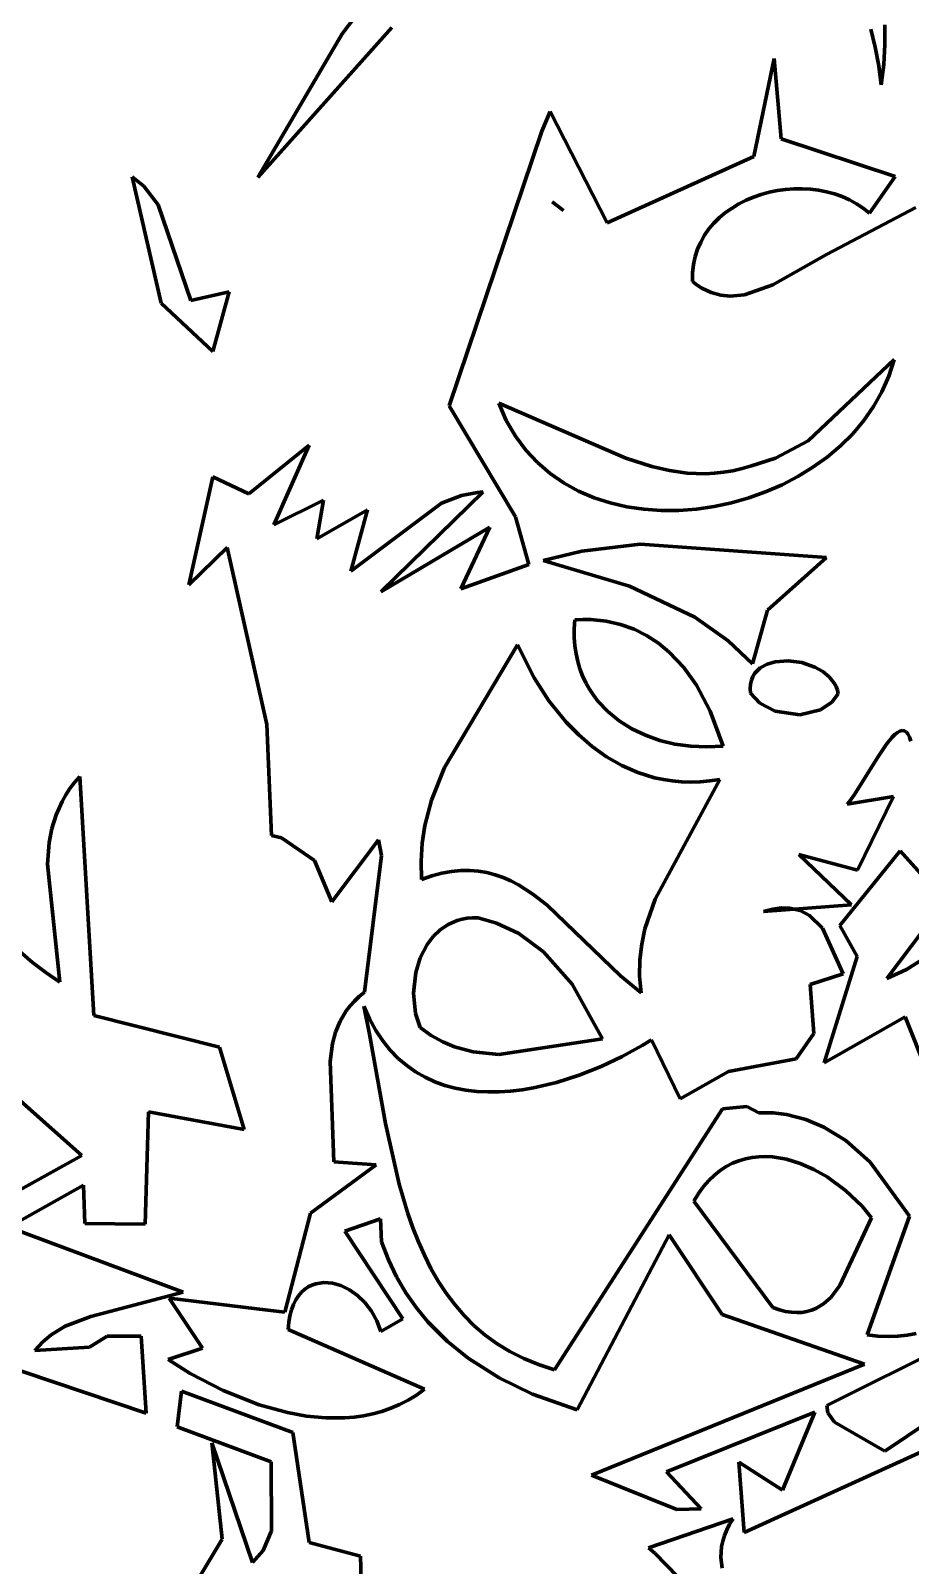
# Model space of a CAD drawing. Header units: millimetres. Extents: x 0 to 9.3, y 0 to 12.
# Drawn here: x 6.835 to 7.375, y 4.356 to 5.299 of the extents above; entities that cross this region are included whole.
import ezdxf

# ---------------------------------------------------------------- set-up
doc = ezdxf.new("R2010")
doc.units = ezdxf.units.MM
doc.layers.add('color#010101ff', color=7, linetype='CONTINUOUS', lineweight=100)
doc.layers.add('color#ffffffff', color=7, linetype='CONTINUOUS', lineweight=100)

msp = doc.modelspace()

# ---------------------------------------------------------------- linework, layer by layer
at = {"layer": 'color#010101ff'}
for p, q in [((7.02606, 5.2973), (7.04499, 5.32243)), ((7.35967, 5.30281), (7.35974, 5.29075)), ((7.05669, 5.30116), (6.97423, 5.20896)), ((6.97423, 5.20896), (7.02606, 5.2973)), ((7.35379, 5.28905), (7.35105, 5.30016)), ((7.35595, 5.27766), (7.35379, 5.28905)), ((7.35974, 5.29075), (7.35903, 5.27847)), ((7.27922, 5.2219), (7.2917, 5.2821)), ((7.2917, 5.2821), (7.29608, 5.23268)), ((7.35752, 5.26597), (7.35595, 5.27766)), ((7.35903, 5.27847), (7.35752, 5.26597)), ((7.14878, 5.23743), (7.15401, 5.24959)), ((7.15401, 5.24959), (7.18905, 5.18119)), ((7.09182, 5.06855), (7.14878, 5.23743)), ((7.29608, 5.23268), (7.36617, 5.20955)), ((7.18905, 5.18119), (7.27922, 5.2219)), ((6.89705, 5.20942), (6.90407, 5.20363)), ((6.9149, 5.13172), (6.89705, 5.20942)), ((7.36617, 5.20955), (7.35033, 5.18702)), ((6.90407, 5.20363), (6.91295, 5.19212)), ((7.28868, 5.1999), (7.28379, 5.19856)), ((7.29365, 5.20092), (7.28868, 5.1999)), ((7.2987, 5.20164), (7.29365, 5.20092)), ((7.30378, 5.20203), (7.2987, 5.20164)), ((7.30887, 5.20209), (7.30378, 5.20203)), ((7.31394, 5.20182), (7.30887, 5.20209)), ((7.31896, 5.20121), (7.31394, 5.20182)), ((7.3239, 5.20026), (7.31896, 5.20121)), ((7.32874, 5.19896), (7.3239, 5.20026)), ((7.33344, 5.19731), (7.32874, 5.19896)), ((6.91295, 5.19212), (6.933, 5.13339)), ((7.15519, 5.19414), (7.15784, 5.19207)), ((7.16226, 5.18862), (7.15519, 5.19414)), ((7.15784, 5.19207), (7.16226, 5.18862)), ((7.26579, 5.19021), (7.26181, 5.18741)), ((7.27, 5.19274), (7.26579, 5.19021)), ((7.27443, 5.19497), (7.27, 5.19274)), ((7.27903, 5.19692), (7.27443, 5.19497)), ((7.28379, 5.19856), (7.27903, 5.19692)), ((7.32387, 5.16164), (7.37876, 5.19059)), ((7.33798, 5.19529), (7.33344, 5.19731)), ((7.34233, 5.19291), (7.33798, 5.19529)), ((7.34645, 5.19015), (7.34233, 5.19291)), ((7.35033, 5.18702), (7.34645, 5.19015)), ((7.25468, 5.18097), (7.25159, 5.17735)), ((7.2581, 5.18433), (7.25468, 5.18097)), ((7.26181, 5.18741), (7.2581, 5.18433)), ((7.24885, 5.17348), (7.2465, 5.16934)), ((7.25159, 5.17735), (7.24885, 5.17348)), ((7.24455, 5.16496), (7.24305, 5.16034)), ((7.2465, 5.16934), (7.24455, 5.16496)), ((7.29088, 5.143), (7.32387, 5.16164)), ((7.24201, 5.15547), (7.24147, 5.15038)), ((7.24305, 5.16034), (7.24201, 5.15547)), ((7.24147, 5.15038), (7.24145, 5.14506)), ((7.24145, 5.14506), (7.24433, 5.14288)), ((7.24433, 5.14288), (7.24721, 5.14104)), ((7.27348, 5.13691), (7.29088, 5.143)), ((6.933, 5.13339), (6.95666, 5.13879)), ((6.95666, 5.13879), (6.94656, 5.10196)), ((7.24721, 5.14104), (7.25302, 5.13829)), ((7.25302, 5.13829), (7.25885, 5.13668)), ((7.25885, 5.13668), (7.2647, 5.13611)), ((7.2647, 5.13611), (7.27348, 5.13691)), ((6.94656, 5.10196), (6.9149, 5.13172)), ((7.36547, 5.09707), (7.31263, 5.0472)), ((7.36222, 5.08693), (7.36547, 5.09707)), ((7.35797, 5.07729), (7.36222, 5.08693)), ((7.3528, 5.06816), (7.35797, 5.07729)), ((7.13262, 5.00035), (7.09182, 5.06855)), ((7.20049, 5.03637), (7.12231, 5.07018)), ((7.12231, 5.07018), (7.127, 5.0596)), ((7.34677, 5.05956), (7.3528, 5.06816)), ((7.127, 5.0596), (7.13258, 5.05001)), ((7.33995, 5.05151), (7.34677, 5.05956)), ((7.13258, 5.05001), (7.13899, 5.04138)), ((7.33241, 5.04403), (7.33995, 5.05151)), ((6.96874, 5.01456), (7.00582, 5.04444)), ((7.00582, 5.04444), (6.98417, 4.99549)), ((7.13899, 5.04138), (7.14616, 5.03371)), ((7.31263, 5.0472), (7.2926, 5.03637)), ((7.32423, 5.03713), (7.33241, 5.04403)), ((7.14616, 5.03371), (7.15401, 5.02696)), ((7.21651, 5.03126), (7.20049, 5.03637)), ((7.22732, 5.02881), (7.21651, 5.03126)), ((7.23825, 5.0273), (7.22732, 5.02881)), ((7.27197, 5.03001), (7.26625, 5.02869)), ((7.27775, 5.03172), (7.27197, 5.03001)), ((7.2926, 5.03637), (7.27775, 5.03172)), ((7.3062, 5.02516), (7.31547, 5.03083)), ((7.31547, 5.03083), (7.32423, 5.03713)), ((6.93172, 4.95864), (6.94662, 5.02493)), ((6.94662, 5.02493), (6.96874, 5.01456)), ((7.15401, 5.02696), (7.16247, 5.02113)), ((7.16247, 5.02113), (7.17148, 5.0162)), ((7.24933, 5.0269), (7.23825, 5.0273)), ((7.25493, 5.02715), (7.24933, 5.0269)), ((7.26057, 5.02775), (7.25493, 5.02715)), ((7.26625, 5.02869), (7.26057, 5.02775)), ((7.28643, 5.01574), (7.2965, 5.02012)), ((7.2965, 5.02012), (7.3062, 5.02516)), ((6.98417, 4.99549), (7.01457, 5.01054)), ((7.01457, 5.01054), (7.01061, 4.98676)), ((7.1128, 5.01568), (7.04979, 4.95432)), ((7.0871, 5.00888), (7.09935, 5.01357)), ((7.09935, 5.01357), (7.10931, 5.01543)), ((7.10931, 5.01543), (7.1128, 5.01568)), ((7.17148, 5.0162), (7.18096, 5.01214)), ((7.18096, 5.01214), (7.19084, 5.00893)), ((7.26546, 5.00903), (7.27606, 5.01204)), ((7.27606, 5.01204), (7.28643, 5.01574)), ((7.01061, 4.98676), (7.04161, 5.00466)), ((7.03133, 4.96698), (7.0871, 5.00888)), ((7.04161, 5.00466), (7.03133, 4.96698)), ((7.19084, 5.00893), (7.20106, 5.00657)), ((7.20106, 5.00657), (7.21154, 5.00503)), ((7.21154, 5.00503), (7.22222, 5.0043)), ((7.22222, 5.0043), (7.23302, 5.00435)), ((7.23302, 5.00435), (7.24388, 5.00516)), ((7.24388, 5.00516), (7.25471, 5.00673)), ((7.25471, 5.00673), (7.26546, 5.00903)), ((7.04979, 4.95432), (7.1168, 4.99398)), ((7.1168, 4.99398), (7.09912, 4.9562)), ((7.14076, 4.97102), (7.13262, 5.00035)), ((7.20937, 4.98348), (7.17341, 4.97928)), ((7.3239, 4.97546), (7.20937, 4.98348)), ((6.95543, 4.98155), (6.93172, 4.95864)), ((6.97973, 4.87269), (6.95543, 4.98155)), ((7.17341, 4.97928), (7.14968, 4.9736)), ((7.14968, 4.9736), (7.2027, 4.95782)), ((7.28749, 4.94291), (7.3239, 4.97546)), ((7.09912, 4.9562), (7.14076, 4.97102)), ((7.2027, 4.95782), (7.24299, 4.93868)), ((7.16905, 4.93702), (7.16872, 4.93154)), ((7.1741, 4.93726), (7.16905, 4.93702)), ((7.17901, 4.93721), (7.1741, 4.93726)), ((7.18842, 4.93626), (7.17901, 4.93721)), ((7.19726, 4.93426), (7.18842, 4.93626)), ((7.24299, 4.93868), (7.26334, 4.92418)), ((7.27827, 4.91004), (7.28749, 4.94291)), ((7.16872, 4.93154), (7.16875, 4.92624)), ((7.16875, 4.92624), (7.16913, 4.92113)), ((7.20554, 4.93127), (7.19726, 4.93426)), ((7.21328, 4.92737), (7.20554, 4.93127)), ((7.22047, 4.92264), (7.21328, 4.92737)), ((7.13386, 4.92162), (7.08907, 4.84629)), ((7.14403, 4.90143), (7.13386, 4.92162)), ((7.16913, 4.92113), (7.16985, 4.9162)), ((7.16985, 4.9162), (7.1709, 4.91147)), ((7.22712, 4.91715), (7.22047, 4.92264)), ((7.23608, 4.90766), (7.22712, 4.91715)), ((7.26334, 4.92418), (7.27827, 4.91004)), ((7.1709, 4.91147), (7.17226, 4.90692)), ((7.17226, 4.90692), (7.17391, 4.90257)), ((7.24386, 4.89688), (7.23608, 4.90766)), ((7.28315, 4.90749), (7.28139, 4.90599)), ((7.28733, 4.90981), (7.28315, 4.90749)), ((7.2922, 4.91126), (7.28733, 4.90981)), ((7.30032, 4.91187), (7.2922, 4.91126)), ((7.30876, 4.91074), (7.30032, 4.91187)), ((7.31678, 4.908), (7.30876, 4.91074)), ((7.32154, 4.90534), (7.31678, 4.908)), ((7.15324, 4.88724), (7.14403, 4.90143)), ((7.17391, 4.90257), (7.17585, 4.89842)), ((7.17585, 4.89842), (7.17807, 4.89446)), ((7.25241, 4.88095), (7.24386, 4.89688)), ((7.27715, 4.89759), (7.27694, 4.89486)), ((7.27774, 4.90006), (7.27715, 4.89759)), ((7.27865, 4.90228), (7.27774, 4.90006)), ((7.27988, 4.90425), (7.27865, 4.90228)), ((7.28139, 4.90599), (7.27988, 4.90425)), ((7.32556, 4.90207), (7.32154, 4.90534)), ((7.32863, 4.89822), (7.32556, 4.90207)), ((7.32975, 4.8961), (7.32863, 4.89822)), ((7.16378, 4.87421), (7.15324, 4.88724)), ((7.17807, 4.89446), (7.18055, 4.89069)), ((7.18055, 4.89069), (7.18327, 4.88713)), ((7.27694, 4.89486), (7.27711, 4.89188)), ((7.27711, 4.89188), (7.28278, 4.88585)), ((7.32704, 4.8865), (7.33098, 4.89146)), ((7.33054, 4.89384), (7.32975, 4.8961)), ((7.33098, 4.89146), (7.33054, 4.89384)), ((7.18327, 4.88713), (7.18942, 4.88062)), ((7.18942, 4.88062), (7.1964, 4.87493)), ((7.26023, 4.85938), (7.25241, 4.88095)), ((7.28278, 4.88585), (7.29224, 4.88082)), ((7.29224, 4.88082), (7.30754, 4.87873)), ((7.30754, 4.87873), (7.32012, 4.88181)), ((7.32012, 4.88181), (7.32704, 4.8865)), ((6.98269, 4.80451), (6.97973, 4.87269)), ((7.17151, 4.86633), (7.16378, 4.87421)), ((7.1964, 4.87493), (7.20412, 4.87008)), ((7.20412, 4.87008), (7.21248, 4.86608)), ((7.36893, 4.86857), (7.36743, 4.86774)), ((7.37033, 4.86895), (7.36893, 4.86857)), ((7.37165, 4.86882), (7.37033, 4.86895)), ((7.37286, 4.86816), (7.37165, 4.86882)), ((7.1798, 4.8592), (7.17151, 4.86633)), ((7.18862, 4.85291), (7.1798, 4.8592)), ((7.21248, 4.86608), (7.22137, 4.86295)), ((7.22137, 4.86295), (7.23069, 4.8607)), ((7.23069, 4.8607), (7.24035, 4.85934)), ((7.24035, 4.85934), (7.25022, 4.8589)), ((7.25022, 4.8589), (7.26023, 4.85938)), ((7.36082, 4.86068), (7.35542, 4.8527)), ((7.36424, 4.86487), (7.36082, 4.86068)), ((7.36587, 4.86649), (7.36424, 4.86487)), ((7.36743, 4.86774), (7.36587, 4.86649)), ((7.37396, 4.8669), (7.37286, 4.86816)), ((7.37494, 4.86501), (7.37396, 4.8669)), ((7.3758, 4.86245), (7.37494, 4.86501)), ((7.19797, 4.84755), (7.18862, 4.85291)), ((7.35542, 4.8527), (7.34117, 4.82965)), ((6.86154, 4.83709), (6.86473, 4.84081)), ((6.86473, 4.84081), (6.87341, 4.69372)), ((7.08907, 4.84629), (7.0811, 4.82619)), ((7.20784, 4.84323), (7.19797, 4.84755)), ((7.21296, 4.84148), (7.20784, 4.84323)), ((7.2182, 4.84002), (7.21296, 4.84148)), ((6.85612, 4.82938), (6.85867, 4.83328)), ((6.85867, 4.83328), (6.86154, 4.83709)), ((7.22357, 4.83887), (7.2182, 4.84002)), ((7.21846, 4.76542), (7.25823, 4.83899)), ((7.22905, 4.83803), (7.22357, 4.83887)), ((7.23466, 4.83752), (7.22905, 4.83803)), ((7.24038, 4.83735), (7.23466, 4.83752)), ((7.24622, 4.83753), (7.24038, 4.83735)), ((7.25217, 4.83807), (7.24622, 4.83753)), ((7.25823, 4.83899), (7.25217, 4.83807)), ((6.85023, 4.81724), (6.85388, 4.82541)), ((6.85388, 4.82541), (6.85612, 4.82938)), ((7.0811, 4.82619), (7.07697, 4.81053)), ((7.33658, 4.82367), (7.36497, 4.82841)), ((7.33804, 4.82536), (7.33658, 4.82367)), ((7.34117, 4.82965), (7.33804, 4.82536)), ((7.36497, 4.82841), (7.34292, 4.78324)), ((6.84762, 4.80881), (6.85023, 4.81724)), ((7.43385, 4.81348), (7.36099, 4.71658)), ((6.84593, 4.80015), (6.84762, 4.80881)), ((6.98874, 4.80297), (6.98269, 4.80451)), ((7.00902, 4.78912), (6.98874, 4.80297)), ((7.07697, 4.81053), (7.07528, 4.79976)), ((6.84483, 4.78684), (6.84593, 4.80015)), ((7.0485, 4.8018), (7.01971, 4.7636)), ((7.05033, 4.79208), (7.0485, 4.8018)), ((7.07528, 4.79976), (7.07456, 4.7887)), ((7.33205, 4.74911), (7.36909, 4.79494)), ((7.36909, 4.79494), (7.39102, 4.77056)), ((6.85258, 4.71434), (6.84483, 4.78684)), ((7.01971, 4.7636), (7.00902, 4.78912)), ((7.0399, 4.70813), (7.05033, 4.79208)), ((7.07456, 4.7887), (7.0749, 4.77732)), ((7.34292, 4.78324), (7.30687, 4.79282)), ((7.30687, 4.79282), (7.33919, 4.76187)), ((7.0749, 4.77732), (7.08124, 4.77961)), ((7.08124, 4.77961), (7.08737, 4.78129)), ((7.08737, 4.78129), (7.09328, 4.7824)), ((7.09328, 4.7824), (7.099, 4.78295)), ((7.099, 4.78295), (7.10453, 4.78299)), ((7.10453, 4.78299), (7.10989, 4.78255)), ((7.10989, 4.78255), (7.11508, 4.78164)), ((7.11508, 4.78164), (7.12012, 4.78032)), ((7.12012, 4.78032), (7.12502, 4.7786)), ((7.12502, 4.7786), (7.12978, 4.77651)), ((7.12978, 4.77651), (7.13443, 4.77409)), ((7.13443, 4.77409), (7.1434, 4.76836)), ((7.1434, 4.76836), (7.15202, 4.76166)), ((7.21223, 4.74711), (7.21846, 4.76542)), ((7.15202, 4.76166), (7.19712, 4.71822)), ((7.33919, 4.76187), (7.28515, 4.75766)), ((7.28515, 4.75766), (7.29091, 4.75922)), ((7.29091, 4.75922), (7.29622, 4.75992)), ((7.29622, 4.75992), (7.30111, 4.75981)), ((7.30111, 4.75981), (7.30769, 4.75828)), ((7.30769, 4.75828), (7.31344, 4.75527)), ((7.31344, 4.75527), (7.3214, 4.74747)), ((7.08635, 4.74647), (7.08206, 4.74232)), ((7.09127, 4.74983), (7.08635, 4.74647)), ((7.09679, 4.75226), (7.09127, 4.74983)), ((7.09978, 4.75309), (7.09679, 4.75226)), ((7.10292, 4.75365), (7.09978, 4.75309)), ((7.10621, 4.75392), (7.10292, 4.75365)), ((7.10965, 4.75387), (7.10621, 4.75392)), ((7.12101, 4.75065), (7.10965, 4.75387)), ((7.1348, 4.74413), (7.12101, 4.75065)), ((7.21022, 4.73766), (7.21223, 4.74711)), ((7.3214, 4.74747), (7.33404, 4.71936)), ((7.3427, 4.73008), (7.33205, 4.74911)), ((7.07841, 4.73749), (7.07412, 4.72925)), ((7.08206, 4.74232), (7.07841, 4.73749)), ((7.14995, 4.73296), (7.1348, 4.74413)), ((7.2091, 4.72799), (7.21022, 4.73766)), ((6.82785, 4.7331), (6.83569, 4.72645)), ((7.07412, 4.72925), (7.0713, 4.72017)), ((7.16756, 4.71299), (7.14995, 4.73296)), ((7.20897, 4.71805), (7.2091, 4.72799)), ((7.32249, 4.66475), (7.3427, 4.73008)), ((7.37296, 4.72211), (7.38402, 4.72908)), ((6.83569, 4.72645), (6.84392, 4.72019)), ((6.84392, 4.72019), (6.85258, 4.71434)), ((7.0713, 4.72017), (7.06988, 4.70749)), ((7.19712, 4.71822), (7.20997, 4.70783)), ((7.20997, 4.70783), (7.20897, 4.71805)), ((7.33404, 4.71936), (7.31381, 4.7129)), ((7.36099, 4.71658), (7.37296, 4.72211)), ((7.03658, 4.70543), (7.0399, 4.70813)), ((7.18617, 4.6794), (7.16756, 4.71299)), ((7.31381, 4.7129), (7.31612, 4.6827)), ((7.02861, 4.69665), (7.03095, 4.69968)), ((7.03095, 4.69968), (7.03361, 4.70261)), ((7.03361, 4.70261), (7.03658, 4.70543)), ((7.04288, 4.69176), (7.0394, 4.69956)), ((7.0394, 4.69956), (7.04284, 4.68242)), ((7.06988, 4.70749), (7.07119, 4.69504)), ((6.87341, 4.69372), (6.95071, 4.67435)), ((7.022, 4.68356), (7.02479, 4.69028)), ((7.02479, 4.69028), (7.02861, 4.69665)), ((7.04675, 4.68467), (7.04288, 4.69176)), ((7.07119, 4.69504), (7.07401, 4.68645)), ((7.37232, 4.69297), (7.32249, 4.66475)), ((7.40164, 4.61895), (7.37232, 4.69297)), ((7.0201, 4.67653), (7.022, 4.68356)), ((7.04284, 4.68242), (7.0527, 4.62739)), ((7.051, 4.67827), (7.04675, 4.68467)), ((7.07401, 4.68645), (7.08081, 4.68148)), ((7.08081, 4.68148), (7.0879, 4.67751)), ((7.31612, 4.6827), (7.30514, 4.66713)), ((6.95071, 4.67435), (6.96574, 4.62377)), ((7.01865, 4.66553), (7.0201, 4.67653)), ((7.0556, 4.67254), (7.051, 4.67827)), ((7.06053, 4.66745), (7.0556, 4.67254)), ((7.0879, 4.67751), (7.09524, 4.67446)), ((7.09524, 4.67446), (7.10664, 4.67145)), ((7.10664, 4.67145), (7.1224, 4.6699)), ((7.1224, 4.6699), (7.18617, 4.6794)), ((7.21056, 4.67536), (7.1983, 4.66866)), ((7.21635, 4.67887), (7.21056, 4.67536)), ((7.23393, 4.6426), (7.21635, 4.67887)), ((7.02105, 4.60378), (7.01865, 4.66553)), ((7.06576, 4.66298), (7.06053, 4.66745)), ((7.07127, 4.6591), (7.06576, 4.66298)), ((7.18531, 4.66253), (7.17176, 4.65716)), ((7.1983, 4.66866), (7.18531, 4.66253)), ((7.30514, 4.66713), (7.26356, 4.65946)), ((6.86599, 4.60766), (6.80626, 4.6608)), ((7.07704, 4.6558), (7.07127, 4.6591)), ((7.08304, 4.65305), (7.07704, 4.6558)), ((7.08925, 4.65083), (7.08304, 4.65305)), ((7.15784, 4.65271), (7.14374, 4.64938)), ((7.17176, 4.65716), (7.15784, 4.65271)), ((7.26356, 4.65946), (7.23393, 4.6426)), ((7.09565, 4.64912), (7.08925, 4.65083)), ((7.10221, 4.64789), (7.09565, 4.64912)), ((7.10892, 4.64712), (7.10221, 4.64789)), ((7.11574, 4.64678), (7.10892, 4.64712)), ((7.12266, 4.64687), (7.11574, 4.64678)), ((7.12965, 4.64734), (7.12266, 4.64687)), ((7.13668, 4.64819), (7.12965, 4.64734)), ((7.14374, 4.64938), (7.13668, 4.64819)), ((6.907, 4.63458), (6.90492, 4.56553)), ((6.96574, 4.62377), (6.907, 4.63458)), ((7.15664, 4.47605), (7.25989, 4.63648)), ((7.25989, 4.63648), (7.27491, 4.6378)), ((7.27491, 4.6378), (7.28234, 4.63401)), ((7.28234, 4.63401), (7.29103, 4.63387)), ((7.29103, 4.63387), (7.29936, 4.63287)), ((7.29936, 4.63287), (7.31117, 4.62987)), ((7.0527, 4.62739), (7.06107, 4.59014)), ((7.31117, 4.62987), (7.32219, 4.62525)), ((7.32219, 4.62525), (7.33569, 4.61689)), ((7.33569, 4.61689), (7.35071, 4.60354)), ((6.7835, 4.56222), (6.86599, 4.60766)), ((7.26995, 4.60451), (7.26602, 4.60293)), ((7.27397, 4.6057), (7.26995, 4.60451)), ((7.27806, 4.60651), (7.27397, 4.6057)), ((7.28223, 4.60696), (7.27806, 4.60651)), ((7.28644, 4.60706), (7.28223, 4.60696)), ((7.29069, 4.60682), (7.28644, 4.60706)), ((7.29923, 4.6054), (7.29069, 4.60682)), ((7.30774, 4.60281), (7.29923, 4.6054)), ((7.00661, 4.57226), (7.0469, 4.60205)), ((7.0469, 4.60205), (7.02105, 4.60378)), ((7.25495, 4.59567), (7.25154, 4.59237)), ((7.2585, 4.59852), (7.25495, 4.59567)), ((7.2622, 4.60094), (7.2585, 4.59852)), ((7.26602, 4.60293), (7.2622, 4.60094)), ((7.3161, 4.59918), (7.30774, 4.60281)), ((7.32419, 4.59462), (7.3161, 4.59918)), ((7.35071, 4.60354), (7.37497, 4.57042)), ((6.86715, 4.58951), (6.82122, 4.56366)), ((6.8679, 4.56596), (6.86715, 4.58951)), ((7.06107, 4.59014), (7.06645, 4.57209)), ((7.2483, 4.5886), (7.24523, 4.58435)), ((7.25154, 4.59237), (7.2483, 4.5886)), ((7.33558, 4.58628), (7.32419, 4.59462)), ((7.34571, 4.57651), (7.33558, 4.58628)), ((7.24523, 4.58435), (7.24237, 4.57961)), ((7.24237, 4.57961), (7.29093, 4.51421)), ((7.35157, 4.56939), (7.34571, 4.57651)), ((6.9909, 4.51143), (7.00661, 4.57226)), ((7.04962, 4.56884), (7.02763, 4.56112)), ((7.05028, 4.55469), (7.04962, 4.56884)), ((7.06645, 4.57209), (7.06954, 4.56331)), ((7.33209, 4.52772), (7.35157, 4.56939)), ((7.37497, 4.57042), (7.34892, 4.49753)), ((6.82122, 4.56366), (6.92823, 4.52379)), ((6.90492, 4.56553), (6.8679, 4.56596)), ((7.02763, 4.56112), (7.06333, 4.50738)), ((7.06954, 4.56331), (7.07292, 4.55474)), ((7.22708, 4.5589), (7.17052, 4.45145)), ((7.25978, 4.50998), (7.22708, 4.5589)), ((7.05451, 4.54357), (7.05028, 4.55469)), ((7.07292, 4.55474), (7.07664, 4.5464)), ((7.05952, 4.53309), (7.05451, 4.54357)), ((7.07664, 4.5464), (7.0807, 4.53834)), ((7.0807, 4.53834), (7.08515, 4.53057)), ((7.0098, 4.52892), (7.00742, 4.52808)), ((7.01482, 4.52968), (7.0098, 4.52892)), ((7.02006, 4.52927), (7.01482, 4.52968)), ((7.02535, 4.52777), (7.02006, 4.52927)), ((7.06528, 4.52325), (7.05952, 4.53309)), ((7.08515, 4.53057), (7.09001, 4.52313)), ((6.92823, 4.52379), (6.87154, 4.50877)), ((6.94026, 4.48933), (6.91971, 4.52007)), ((6.91971, 4.52007), (6.98029, 4.51272)), ((6.9992, 4.52146), (6.99756, 4.51895)), ((7.00102, 4.52362), (6.9992, 4.52146)), ((7.00301, 4.52544), (7.00102, 4.52362)), ((7.00515, 4.52692), (7.00301, 4.52544)), ((7.00742, 4.52808), (7.00515, 4.52692)), ((7.03057, 4.52523), (7.02535, 4.52777)), ((7.03553, 4.52173), (7.03057, 4.52523)), ((7.04011, 4.51734), (7.03553, 4.52173)), ((7.07173, 4.51403), (7.06528, 4.52325)), ((7.09001, 4.52313), (7.0953, 4.51605)), ((7.32208, 4.5166), (7.32643, 4.52049)), ((7.32643, 4.52049), (7.33209, 4.52772)), ((6.90556, 4.44934), (6.71203, 4.51427)), ((6.98029, 4.51272), (6.9909, 4.51143)), ((6.99493, 4.51283), (6.99398, 4.50921)), ((6.99614, 4.51607), (6.99493, 4.51283)), ((6.99756, 4.51895), (6.99614, 4.51607)), ((7.04413, 4.51212), (7.04011, 4.51734)), ((7.04746, 4.50614), (7.04413, 4.51212)), ((7.07883, 4.50541), (7.07173, 4.51403)), ((7.0953, 4.51605), (7.10106, 4.50936)), ((7.3472, 4.47947), (7.25978, 4.50998)), ((7.29093, 4.51421), (7.2949, 4.51285)), ((7.2949, 4.51285), (7.29865, 4.51191)), ((7.29865, 4.51191), (7.3022, 4.51134)), ((7.3022, 4.51134), (7.30556, 4.51115)), ((7.30556, 4.51115), (7.30873, 4.5113)), ((7.30873, 4.5113), (7.31172, 4.51178)), ((7.31172, 4.51178), (7.31454, 4.51257)), ((7.31454, 4.51257), (7.3172, 4.51365)), ((7.3172, 4.51365), (7.32208, 4.5166)), ((6.85581, 4.50281), (6.84723, 4.49754)), ((6.87154, 4.50877), (6.85581, 4.50281)), ((6.99329, 4.50521), (6.99288, 4.50081)), ((6.99288, 4.50081), (7.07668, 4.46399)), ((6.99398, 4.50921), (6.99329, 4.50521)), ((7.04993, 4.49947), (7.04746, 4.50614)), ((7.06333, 4.50738), (7.04993, 4.49947)), ((7.09061, 4.4936), (7.07883, 4.50541)), ((7.10106, 4.50936), (7.10731, 4.5031)), ((7.10731, 4.5031), (7.11407, 4.49728)), ((7.42745, 4.50562), (7.32399, 4.45398)), ((6.84196, 4.4931), (6.83713, 4.48779)), ((6.84723, 4.49754), (6.84196, 4.4931)), ((6.87079, 4.48988), (6.88153, 4.49664)), ((6.88153, 4.49664), (6.90256, 4.49675)), ((6.90256, 4.49675), (6.90556, 4.44934)), ((7.10362, 4.48309), (7.09061, 4.4936)), ((7.11407, 4.49728), (7.12139, 4.49195)), ((7.12139, 4.49195), (7.12927, 4.48713)), ((7.34892, 4.49753), (7.35542, 4.49671)), ((7.35542, 4.49671), (7.36167, 4.49639)), ((7.36167, 4.49639), (7.36767, 4.49656)), ((7.36767, 4.49656), (7.37344, 4.49718)), ((7.37344, 4.49718), (7.37898, 4.49823)), ((6.83713, 4.48779), (6.87079, 4.48988)), ((6.91921, 4.48223), (6.94026, 4.48933)), ((6.93262, 4.47378), (6.91921, 4.48223)), ((7.1226, 4.47101), (7.10362, 4.48309)), ((7.12927, 4.48713), (7.13776, 4.48285)), ((7.13776, 4.48285), (7.14687, 4.47915)), ((6.95286, 4.46325), (6.93262, 4.47378)), ((7.14687, 4.47915), (7.15664, 4.47605)), ((7.17945, 4.41127), (7.3472, 4.47947)), ((6.92458, 4.441), (6.92729, 4.46291)), ((6.92729, 4.46291), (6.99576, 4.43741)), ((6.97503, 4.45448), (6.95286, 4.46325)), ((7.07668, 4.46399), (7.07171, 4.46042)), ((7.14316, 4.46106), (7.1226, 4.47101)), ((6.99243, 4.44968), (6.97503, 4.45448)), ((7.06136, 4.45459), (7.05598, 4.4523)), ((7.0666, 4.4573), (7.06136, 4.45459)), ((7.07171, 4.46042), (7.0666, 4.4573)), ((7.17052, 4.45145), (7.14316, 4.46106)), ((7.32399, 4.45398), (7.32464, 4.44961)), ((7.00421, 4.44755), (6.99243, 4.44968)), ((7.01601, 4.44643), (7.00421, 4.44755)), ((7.02773, 4.44645), (7.01601, 4.44643)), ((7.03352, 4.44693), (7.02773, 4.44645)), ((7.03926, 4.44773), (7.03352, 4.44693)), ((7.04492, 4.44889), (7.03926, 4.44773)), ((7.0505, 4.45041), (7.04492, 4.44889)), ((7.05598, 4.4523), (7.0505, 4.45041)), ((7.31667, 4.44991), (7.22539, 4.41323)), ((7.29678, 4.40193), (7.31667, 4.44991)), ((7.32464, 4.44961), (7.32873, 4.44377)), ((7.35966, 4.42597), (7.38717, 4.44435)), ((6.98235, 4.41931), (6.92458, 4.441)), ((6.99576, 4.43741), (7.00579, 4.36973)), ((7.40262, 4.43482), (7.2733, 4.37592)), ((7.32873, 4.44377), (7.35966, 4.42597)), ((6.94612, 4.42941), (6.94594, 4.43098)), ((6.94594, 4.43098), (6.971, 4.35753)), ((6.95235, 4.3719), (6.94612, 4.42941)), ((6.98262, 4.37707), (6.98235, 4.41931)), ((7.2733, 4.37592), (7.26987, 4.41918)), ((7.26987, 4.41918), (7.29678, 4.40193)), ((7.2318, 4.39001), (7.17945, 4.41127)), ((7.22539, 4.41323), (7.24673, 4.39045)), ((7.24673, 4.39045), (7.2318, 4.39001)), ((7.21434, 4.36661), (7.26649, 4.38445)), ((7.26429, 4.38098), (7.2625, 4.37753)), ((7.26649, 4.38445), (7.26429, 4.38098)), ((6.93147, 4.337), (6.95235, 4.3719)), ((6.97744, 4.36489), (6.98262, 4.37707)), ((7.00579, 4.36973), (7.03735, 4.36132)), ((7.26006, 4.3707), (7.25938, 4.36733)), ((7.2611, 4.3741), (7.26006, 4.3707)), ((7.2625, 4.37753), (7.2611, 4.3741)), ((6.971, 4.35753), (6.97744, 4.36489)), ((7.03735, 4.36132), (7.03956, 4.27986)), ((7.21822, 4.36328), (7.21434, 4.36661)), ((7.23253, 4.34878), (7.21822, 4.36328)), ((7.25938, 4.36733), (7.25897, 4.36064)), ((7.25897, 4.36064), (7.25969, 4.35403))]:
    msp.add_line(p, q, dxfattribs=at)
at = {"layer": 'color#ffffffff'}
for p, q in [((7.04499, 5.32243), (7.02606, 5.2973)), ((7.35974, 5.29075), (7.35967, 5.30281)), ((6.97423, 5.20896), (7.05669, 5.30116)), ((7.02606, 5.2973), (6.97423, 5.20896)), ((7.35105, 5.30016), (7.35379, 5.28905)), ((7.35379, 5.28905), (7.35595, 5.27766)), ((7.35903, 5.27847), (7.35974, 5.29075)), ((7.2917, 5.2821), (7.27922, 5.2219)), ((7.29608, 5.23268), (7.2917, 5.2821)), ((7.35595, 5.27766), (7.35752, 5.26597)), ((7.35752, 5.26597), (7.35903, 5.27847)), ((7.15401, 5.24959), (7.14878, 5.23743)), ((7.18905, 5.18119), (7.15401, 5.24959)), ((7.14878, 5.23743), (7.09182, 5.06855)), ((7.36617, 5.20955), (7.29608, 5.23268)), ((7.27922, 5.2219), (7.18905, 5.18119)), ((6.89705, 5.20942), (6.9149, 5.13172)), ((6.90407, 5.20363), (6.89705, 5.20942)), ((7.35033, 5.18702), (7.36617, 5.20955)), ((6.91295, 5.19212), (6.90407, 5.20363)), ((7.28379, 5.19856), (7.28868, 5.1999)), ((7.28868, 5.1999), (7.29365, 5.20092)), ((7.29365, 5.20092), (7.2987, 5.20164)), ((7.2987, 5.20164), (7.30378, 5.20203)), ((7.30378, 5.20203), (7.30887, 5.20209)), ((7.30887, 5.20209), (7.31394, 5.20182)), ((7.31394, 5.20182), (7.31896, 5.20121)), ((7.31896, 5.20121), (7.3239, 5.20026)), ((7.3239, 5.20026), (7.32874, 5.19896)), ((7.32874, 5.19896), (7.33344, 5.19731)), ((6.933, 5.13339), (6.91295, 5.19212)), ((7.15519, 5.19414), (7.16226, 5.18862)), ((7.15784, 5.19207), (7.15519, 5.19414)), ((7.16226, 5.18862), (7.15784, 5.19207)), ((7.26181, 5.18741), (7.26579, 5.19021)), ((7.26579, 5.19021), (7.27, 5.19274)), ((7.27, 5.19274), (7.27443, 5.19497)), ((7.27443, 5.19497), (7.27903, 5.19692)), ((7.27903, 5.19692), (7.28379, 5.19856)), ((7.37876, 5.19059), (7.32387, 5.16164)), ((7.33344, 5.19731), (7.33798, 5.19529)), ((7.33798, 5.19529), (7.34233, 5.19291)), ((7.34233, 5.19291), (7.34645, 5.19015)), ((7.34645, 5.19015), (7.35033, 5.18702)), ((7.25159, 5.17735), (7.25468, 5.18097)), ((7.25468, 5.18097), (7.2581, 5.18433)), ((7.2581, 5.18433), (7.26181, 5.18741)), ((7.2465, 5.16934), (7.24885, 5.17348)), ((7.24885, 5.17348), (7.25159, 5.17735)), ((7.24305, 5.16034), (7.24455, 5.16496)), ((7.24455, 5.16496), (7.2465, 5.16934)), ((7.32387, 5.16164), (7.29088, 5.143)), ((7.24147, 5.15038), (7.24201, 5.15547)), ((7.24201, 5.15547), (7.24305, 5.16034)), ((7.24145, 5.14506), (7.24147, 5.15038)), ((7.24433, 5.14288), (7.24145, 5.14506)), ((7.24721, 5.14104), (7.24433, 5.14288)), ((7.29088, 5.143), (7.27348, 5.13691)), ((6.95666, 5.13879), (6.933, 5.13339)), ((6.94656, 5.10196), (6.95666, 5.13879)), ((7.25302, 5.13829), (7.24721, 5.14104)), ((7.25885, 5.13668), (7.25302, 5.13829)), ((7.2647, 5.13611), (7.25885, 5.13668)), ((7.27348, 5.13691), (7.2647, 5.13611)), ((6.9149, 5.13172), (6.94656, 5.10196)), ((7.31263, 5.0472), (7.36547, 5.09707)), ((7.36547, 5.09707), (7.36222, 5.08693)), ((7.36222, 5.08693), (7.35797, 5.07729)), ((7.35797, 5.07729), (7.3528, 5.06816)), ((7.09182, 5.06855), (7.13262, 5.00035)), ((7.127, 5.0596), (7.12231, 5.07018)), ((7.12231, 5.07018), (7.20049, 5.03637)), ((7.3528, 5.06816), (7.34677, 5.05956)), ((7.13258, 5.05001), (7.127, 5.0596)), ((7.34677, 5.05956), (7.33995, 5.05151)), ((7.13899, 5.04138), (7.13258, 5.05001)), ((7.33995, 5.05151), (7.33241, 5.04403)), ((7.00582, 5.04444), (6.96874, 5.01456)), ((6.98417, 4.99549), (7.00582, 5.04444)), ((7.14616, 5.03371), (7.13899, 5.04138)), ((7.2926, 5.03637), (7.31263, 5.0472)), ((7.33241, 5.04403), (7.32423, 5.03713)), ((7.15401, 5.02696), (7.14616, 5.03371)), ((7.20049, 5.03637), (7.21651, 5.03126)), ((7.21651, 5.03126), (7.22732, 5.02881)), ((7.22732, 5.02881), (7.23825, 5.0273)), ((7.26625, 5.02869), (7.27197, 5.03001)), ((7.27197, 5.03001), (7.27775, 5.03172)), ((7.27775, 5.03172), (7.2926, 5.03637)), ((7.31547, 5.03083), (7.3062, 5.02516)), ((7.32423, 5.03713), (7.31547, 5.03083)), ((6.94662, 5.02493), (6.93172, 4.95864)), ((6.96874, 5.01456), (6.94662, 5.02493)), ((7.16247, 5.02113), (7.15401, 5.02696)), ((7.17148, 5.0162), (7.16247, 5.02113)), ((7.23825, 5.0273), (7.24933, 5.0269)), ((7.24933, 5.0269), (7.25493, 5.02715)), ((7.25493, 5.02715), (7.26057, 5.02775)), ((7.26057, 5.02775), (7.26625, 5.02869)), ((7.2965, 5.02012), (7.28643, 5.01574)), ((7.3062, 5.02516), (7.2965, 5.02012)), ((7.01457, 5.01054), (6.98417, 4.99549)), ((7.01061, 4.98676), (7.01457, 5.01054)), ((7.04979, 4.95432), (7.1128, 5.01568)), ((7.09935, 5.01357), (7.0871, 5.00888)), ((7.10931, 5.01543), (7.09935, 5.01357)), ((7.1128, 5.01568), (7.10931, 5.01543)), ((7.18096, 5.01214), (7.17148, 5.0162)), ((7.19084, 5.00893), (7.18096, 5.01214)), ((7.27606, 5.01204), (7.26546, 5.00903)), ((7.28643, 5.01574), (7.27606, 5.01204)), ((7.04161, 5.00466), (7.01061, 4.98676)), ((7.0871, 5.00888), (7.03133, 4.96698)), ((7.03133, 4.96698), (7.04161, 5.00466)), ((7.20106, 5.00657), (7.19084, 5.00893)), ((7.21154, 5.00503), (7.20106, 5.00657)), ((7.22222, 5.0043), (7.21154, 5.00503)), ((7.23302, 5.00435), (7.22222, 5.0043)), ((7.24388, 5.00516), (7.23302, 5.00435)), ((7.25471, 5.00673), (7.24388, 5.00516)), ((7.26546, 5.00903), (7.25471, 5.00673)), ((7.1168, 4.99398), (7.04979, 4.95432)), ((7.09912, 4.9562), (7.1168, 4.99398)), ((7.13262, 5.00035), (7.14076, 4.97102)), ((7.17341, 4.97928), (7.20937, 4.98348)), ((7.20937, 4.98348), (7.3239, 4.97546)), ((6.93172, 4.95864), (6.95543, 4.98155)), ((6.95543, 4.98155), (6.97973, 4.87269)), ((7.14968, 4.9736), (7.17341, 4.97928)), ((7.2027, 4.95782), (7.14968, 4.9736)), ((7.3239, 4.97546), (7.28749, 4.94291)), ((7.14076, 4.97102), (7.09912, 4.9562)), ((7.24299, 4.93868), (7.2027, 4.95782)), ((7.16872, 4.93154), (7.16905, 4.93702)), ((7.16905, 4.93702), (7.1741, 4.93726)), ((7.1741, 4.93726), (7.17901, 4.93721)), ((7.17901, 4.93721), (7.18842, 4.93626)), ((7.18842, 4.93626), (7.19726, 4.93426)), ((7.26334, 4.92418), (7.24299, 4.93868)), ((7.28749, 4.94291), (7.27827, 4.91004)), ((7.16875, 4.92624), (7.16872, 4.93154)), ((7.16913, 4.92113), (7.16875, 4.92624)), ((7.19726, 4.93426), (7.20554, 4.93127)), ((7.20554, 4.93127), (7.21328, 4.92737)), ((7.21328, 4.92737), (7.22047, 4.92264)), ((7.08907, 4.84629), (7.13386, 4.92162)), ((7.13386, 4.92162), (7.14403, 4.90143)), ((7.16985, 4.9162), (7.16913, 4.92113)), ((7.1709, 4.91147), (7.16985, 4.9162)), ((7.22047, 4.92264), (7.22712, 4.91715)), ((7.22712, 4.91715), (7.23608, 4.90766)), ((7.27827, 4.91004), (7.26334, 4.92418)), ((7.17226, 4.90692), (7.1709, 4.91147)), ((7.17391, 4.90257), (7.17226, 4.90692)), ((7.23608, 4.90766), (7.24386, 4.89688)), ((7.28139, 4.90599), (7.28315, 4.90749)), ((7.28315, 4.90749), (7.28733, 4.90981)), ((7.28733, 4.90981), (7.2922, 4.91126)), ((7.2922, 4.91126), (7.30032, 4.91187)), ((7.30032, 4.91187), (7.30876, 4.91074)), ((7.30876, 4.91074), (7.31678, 4.908)), ((7.31678, 4.908), (7.32154, 4.90534)), ((7.14403, 4.90143), (7.15324, 4.88724)), ((7.17585, 4.89842), (7.17391, 4.90257)), ((7.17807, 4.89446), (7.17585, 4.89842)), ((7.24386, 4.89688), (7.25241, 4.88095)), ((7.27694, 4.89486), (7.27715, 4.89759)), ((7.27715, 4.89759), (7.27774, 4.90006)), ((7.27774, 4.90006), (7.27865, 4.90228)), ((7.27865, 4.90228), (7.27988, 4.90425)), ((7.27988, 4.90425), (7.28139, 4.90599)), ((7.32154, 4.90534), (7.32556, 4.90207)), ((7.32556, 4.90207), (7.32863, 4.89822)), ((7.32863, 4.89822), (7.32975, 4.8961)), ((7.15324, 4.88724), (7.16378, 4.87421)), ((7.18055, 4.89069), (7.17807, 4.89446)), ((7.18327, 4.88713), (7.18055, 4.89069)), ((7.27711, 4.89188), (7.27694, 4.89486)), ((7.28278, 4.88585), (7.27711, 4.89188)), ((7.33098, 4.89146), (7.32704, 4.8865)), ((7.32975, 4.8961), (7.33054, 4.89384)), ((7.33054, 4.89384), (7.33098, 4.89146)), ((7.18942, 4.88062), (7.18327, 4.88713)), ((7.1964, 4.87493), (7.18942, 4.88062)), ((7.25241, 4.88095), (7.26023, 4.85938)), ((7.29224, 4.88082), (7.28278, 4.88585)), ((7.30754, 4.87873), (7.29224, 4.88082)), ((7.32012, 4.88181), (7.30754, 4.87873)), ((7.32704, 4.8865), (7.32012, 4.88181)), ((6.97973, 4.87269), (6.98269, 4.80451)), ((7.16378, 4.87421), (7.17151, 4.86633)), ((7.20412, 4.87008), (7.1964, 4.87493)), ((7.21248, 4.86608), (7.20412, 4.87008)), ((7.36743, 4.86774), (7.36893, 4.86857)), ((7.36893, 4.86857), (7.37033, 4.86895)), ((7.37033, 4.86895), (7.37165, 4.86882)), ((7.37165, 4.86882), (7.37286, 4.86816)), ((7.17151, 4.86633), (7.1798, 4.8592)), ((7.1798, 4.8592), (7.18862, 4.85291)), ((7.22137, 4.86295), (7.21248, 4.86608)), ((7.23069, 4.8607), (7.22137, 4.86295)), ((7.24035, 4.85934), (7.23069, 4.8607)), ((7.25022, 4.8589), (7.24035, 4.85934)), ((7.26023, 4.85938), (7.25022, 4.8589)), ((7.35542, 4.8527), (7.36082, 4.86068)), ((7.36082, 4.86068), (7.36424, 4.86487)), ((7.36424, 4.86487), (7.36587, 4.86649)), ((7.36587, 4.86649), (7.36743, 4.86774)), ((7.37286, 4.86816), (7.37396, 4.8669)), ((7.37396, 4.8669), (7.37494, 4.86501)), ((7.37494, 4.86501), (7.3758, 4.86245)), ((7.18862, 4.85291), (7.19797, 4.84755)), ((7.34117, 4.82965), (7.35542, 4.8527)), ((6.86473, 4.84081), (6.86154, 4.83709)), ((6.87341, 4.69372), (6.86473, 4.84081)), ((7.0811, 4.82619), (7.08907, 4.84629)), ((7.19797, 4.84755), (7.20784, 4.84323)), ((7.20784, 4.84323), (7.21296, 4.84148)), ((7.21296, 4.84148), (7.2182, 4.84002)), ((6.85867, 4.83328), (6.85612, 4.82938)), ((6.86154, 4.83709), (6.85867, 4.83328)), ((7.2182, 4.84002), (7.22357, 4.83887)), ((7.25823, 4.83899), (7.21846, 4.76542)), ((7.22357, 4.83887), (7.22905, 4.83803)), ((7.22905, 4.83803), (7.23466, 4.83752)), ((7.23466, 4.83752), (7.24038, 4.83735)), ((7.24038, 4.83735), (7.24622, 4.83753)), ((7.24622, 4.83753), (7.25217, 4.83807)), ((7.25217, 4.83807), (7.25823, 4.83899)), ((6.85388, 4.82541), (6.85023, 4.81724)), ((6.85612, 4.82938), (6.85388, 4.82541)), ((7.07697, 4.81053), (7.0811, 4.82619)), ((7.36497, 4.82841), (7.33658, 4.82367)), ((7.33658, 4.82367), (7.33804, 4.82536)), ((7.33804, 4.82536), (7.34117, 4.82965)), ((7.34292, 4.78324), (7.36497, 4.82841)), ((6.85023, 4.81724), (6.84762, 4.80881)), ((7.36099, 4.71658), (7.43385, 4.81348)), ((6.84762, 4.80881), (6.84593, 4.80015)), ((6.98269, 4.80451), (6.98874, 4.80297)), ((6.98874, 4.80297), (7.00902, 4.78912)), ((7.07528, 4.79976), (7.07697, 4.81053)), ((6.84593, 4.80015), (6.84483, 4.78684)), ((7.01971, 4.7636), (7.0485, 4.8018)), ((7.0485, 4.8018), (7.05033, 4.79208)), ((7.07456, 4.7887), (7.07528, 4.79976)), ((7.36909, 4.79494), (7.33205, 4.74911)), ((7.39102, 4.77056), (7.36909, 4.79494)), ((6.84483, 4.78684), (6.85258, 4.71434)), ((7.00902, 4.78912), (7.01971, 4.7636)), ((7.05033, 4.79208), (7.0399, 4.70813)), ((7.0749, 4.77732), (7.07456, 4.7887)), ((7.33919, 4.76187), (7.30687, 4.79282)), ((7.30687, 4.79282), (7.34292, 4.78324)), ((7.08124, 4.77961), (7.0749, 4.77732)), ((7.08737, 4.78129), (7.08124, 4.77961)), ((7.09328, 4.7824), (7.08737, 4.78129)), ((7.099, 4.78295), (7.09328, 4.7824)), ((7.10453, 4.78299), (7.099, 4.78295)), ((7.10989, 4.78255), (7.10453, 4.78299)), ((7.11508, 4.78164), (7.10989, 4.78255)), ((7.12012, 4.78032), (7.11508, 4.78164)), ((7.12502, 4.7786), (7.12012, 4.78032)), ((7.12978, 4.77651), (7.12502, 4.7786)), ((7.13443, 4.77409), (7.12978, 4.77651)), ((7.1434, 4.76836), (7.13443, 4.77409)), ((7.15202, 4.76166), (7.1434, 4.76836)), ((7.21846, 4.76542), (7.21223, 4.74711)), ((7.19712, 4.71822), (7.15202, 4.76166)), ((7.28515, 4.75766), (7.33919, 4.76187)), ((7.29091, 4.75922), (7.28515, 4.75766)), ((7.29622, 4.75992), (7.29091, 4.75922)), ((7.30111, 4.75981), (7.29622, 4.75992)), ((7.30769, 4.75828), (7.30111, 4.75981)), ((7.31344, 4.75527), (7.30769, 4.75828)), ((7.3214, 4.74747), (7.31344, 4.75527)), ((7.08206, 4.74232), (7.08635, 4.74647)), ((7.08635, 4.74647), (7.09127, 4.74983)), ((7.09127, 4.74983), (7.09679, 4.75226)), ((7.09679, 4.75226), (7.09978, 4.75309)), ((7.09978, 4.75309), (7.10292, 4.75365)), ((7.10292, 4.75365), (7.10621, 4.75392)), ((7.10621, 4.75392), (7.10965, 4.75387)), ((7.10965, 4.75387), (7.12101, 4.75065)), ((7.12101, 4.75065), (7.1348, 4.74413)), ((7.21223, 4.74711), (7.21022, 4.73766)), ((7.33404, 4.71936), (7.3214, 4.74747)), ((7.33205, 4.74911), (7.3427, 4.73008)), ((7.07412, 4.72925), (7.07841, 4.73749)), ((7.07841, 4.73749), (7.08206, 4.74232)), ((7.1348, 4.74413), (7.14995, 4.73296)), ((7.21022, 4.73766), (7.2091, 4.72799)), ((6.83569, 4.72645), (6.82785, 4.7331)), ((7.0713, 4.72017), (7.07412, 4.72925)), ((7.14995, 4.73296), (7.16756, 4.71299)), ((7.2091, 4.72799), (7.20897, 4.71805)), ((7.3427, 4.73008), (7.32249, 4.66475)), ((7.38402, 4.72908), (7.37296, 4.72211)), ((6.84392, 4.72019), (6.83569, 4.72645)), ((6.85258, 4.71434), (6.84392, 4.72019)), ((7.06988, 4.70749), (7.0713, 4.72017)), ((7.20997, 4.70783), (7.19712, 4.71822)), ((7.20897, 4.71805), (7.20997, 4.70783)), ((7.31381, 4.7129), (7.33404, 4.71936)), ((7.37296, 4.72211), (7.36099, 4.71658)), ((7.0399, 4.70813), (7.03658, 4.70543)), ((7.16756, 4.71299), (7.18617, 4.6794)), ((7.31612, 4.6827), (7.31381, 4.7129)), ((7.03095, 4.69968), (7.02861, 4.69665)), ((7.03361, 4.70261), (7.03095, 4.69968)), ((7.03658, 4.70543), (7.03361, 4.70261)), ((7.04284, 4.68242), (7.0394, 4.69956)), ((7.0394, 4.69956), (7.04288, 4.69176)), ((7.07119, 4.69504), (7.06988, 4.70749)), ((6.95071, 4.67435), (6.87341, 4.69372)), ((7.02479, 4.69028), (7.022, 4.68356)), ((7.02861, 4.69665), (7.02479, 4.69028)), ((7.04288, 4.69176), (7.04675, 4.68467)), ((7.07401, 4.68645), (7.07119, 4.69504)), ((7.32249, 4.66475), (7.37232, 4.69297)), ((7.37232, 4.69297), (7.40164, 4.61895)), ((7.022, 4.68356), (7.0201, 4.67653)), ((7.0527, 4.62739), (7.04284, 4.68242)), ((7.04675, 4.68467), (7.051, 4.67827)), ((7.08081, 4.68148), (7.07401, 4.68645)), ((7.0879, 4.67751), (7.08081, 4.68148)), ((7.30514, 4.66713), (7.31612, 4.6827)), ((6.96574, 4.62377), (6.95071, 4.67435)), ((7.0201, 4.67653), (7.01865, 4.66553)), ((7.051, 4.67827), (7.0556, 4.67254)), ((7.0556, 4.67254), (7.06053, 4.66745)), ((7.09524, 4.67446), (7.0879, 4.67751)), ((7.10664, 4.67145), (7.09524, 4.67446)), ((7.1224, 4.6699), (7.10664, 4.67145)), ((7.18617, 4.6794), (7.1224, 4.6699)), ((7.1983, 4.66866), (7.21056, 4.67536)), ((7.21056, 4.67536), (7.21635, 4.67887)), ((7.21635, 4.67887), (7.23393, 4.6426)), ((7.01865, 4.66553), (7.02105, 4.60378)), ((7.06053, 4.66745), (7.06576, 4.66298)), ((7.06576, 4.66298), (7.07127, 4.6591)), ((7.17176, 4.65716), (7.18531, 4.66253)), ((7.18531, 4.66253), (7.1983, 4.66866)), ((7.26356, 4.65946), (7.30514, 4.66713)), ((6.80626, 4.6608), (6.86599, 4.60766)), ((7.07127, 4.6591), (7.07704, 4.6558)), ((7.07704, 4.6558), (7.08304, 4.65305)), ((7.08304, 4.65305), (7.08925, 4.65083)), ((7.14374, 4.64938), (7.15784, 4.65271)), ((7.15784, 4.65271), (7.17176, 4.65716)), ((7.23393, 4.6426), (7.26356, 4.65946)), ((7.08925, 4.65083), (7.09565, 4.64912)), ((7.09565, 4.64912), (7.10221, 4.64789)), ((7.10221, 4.64789), (7.10892, 4.64712)), ((7.10892, 4.64712), (7.11574, 4.64678)), ((7.11574, 4.64678), (7.12266, 4.64687)), ((7.12266, 4.64687), (7.12965, 4.64734)), ((7.12965, 4.64734), (7.13668, 4.64819)), ((7.13668, 4.64819), (7.14374, 4.64938)), ((6.90492, 4.56553), (6.907, 4.63458)), ((6.907, 4.63458), (6.96574, 4.62377)), ((7.25989, 4.63648), (7.15664, 4.47605)), ((7.27491, 4.6378), (7.25989, 4.63648)), ((7.28234, 4.63401), (7.27491, 4.6378)), ((7.29103, 4.63387), (7.28234, 4.63401)), ((7.29936, 4.63287), (7.29103, 4.63387)), ((7.31117, 4.62987), (7.29936, 4.63287)), ((7.06107, 4.59014), (7.0527, 4.62739)), ((7.32219, 4.62525), (7.31117, 4.62987)), ((7.33569, 4.61689), (7.32219, 4.62525)), ((7.35071, 4.60354), (7.33569, 4.61689)), ((6.86599, 4.60766), (6.7835, 4.56222)), ((7.26602, 4.60293), (7.26995, 4.60451)), ((7.26995, 4.60451), (7.27397, 4.6057)), ((7.27397, 4.6057), (7.27806, 4.60651)), ((7.27806, 4.60651), (7.28223, 4.60696)), ((7.28223, 4.60696), (7.28644, 4.60706)), ((7.28644, 4.60706), (7.29069, 4.60682)), ((7.29069, 4.60682), (7.29923, 4.6054)), ((7.29923, 4.6054), (7.30774, 4.60281)), ((7.0469, 4.60205), (7.00661, 4.57226)), ((7.02105, 4.60378), (7.0469, 4.60205)), ((7.25154, 4.59237), (7.25495, 4.59567)), ((7.25495, 4.59567), (7.2585, 4.59852)), ((7.2585, 4.59852), (7.2622, 4.60094)), ((7.2622, 4.60094), (7.26602, 4.60293)), ((7.30774, 4.60281), (7.3161, 4.59918)), ((7.3161, 4.59918), (7.32419, 4.59462)), ((7.37497, 4.57042), (7.35071, 4.60354)), ((6.82122, 4.56366), (6.86715, 4.58951)), ((6.86715, 4.58951), (6.8679, 4.56596)), ((7.06645, 4.57209), (7.06107, 4.59014)), ((7.24523, 4.58435), (7.2483, 4.5886)), ((7.2483, 4.5886), (7.25154, 4.59237)), ((7.32419, 4.59462), (7.33558, 4.58628)), ((7.33558, 4.58628), (7.34571, 4.57651)), ((7.24237, 4.57961), (7.24523, 4.58435)), ((7.29093, 4.51421), (7.24237, 4.57961)), ((7.34571, 4.57651), (7.35157, 4.56939)), ((7.00661, 4.57226), (6.9909, 4.51143)), ((7.02763, 4.56112), (7.04962, 4.56884)), ((7.04962, 4.56884), (7.05028, 4.55469)), ((7.06954, 4.56331), (7.06645, 4.57209)), ((7.35157, 4.56939), (7.33209, 4.52772)), ((7.34892, 4.49753), (7.37497, 4.57042)), ((6.92823, 4.52379), (6.82122, 4.56366)), ((6.8679, 4.56596), (6.90492, 4.56553)), ((7.06333, 4.50738), (7.02763, 4.56112)), ((7.07292, 4.55474), (7.06954, 4.56331)), ((7.17052, 4.45145), (7.22708, 4.5589)), ((7.22708, 4.5589), (7.25978, 4.50998)), ((7.05028, 4.55469), (7.05451, 4.54357)), ((7.07664, 4.5464), (7.07292, 4.55474)), ((7.05451, 4.54357), (7.05952, 4.53309)), ((7.0807, 4.53834), (7.07664, 4.5464)), ((7.08515, 4.53057), (7.0807, 4.53834)), ((7.00742, 4.52808), (7.0098, 4.52892)), ((7.0098, 4.52892), (7.01482, 4.52968)), ((7.01482, 4.52968), (7.02006, 4.52927)), ((7.02006, 4.52927), (7.02535, 4.52777)), ((7.05952, 4.53309), (7.06528, 4.52325)), ((7.09001, 4.52313), (7.08515, 4.53057)), ((6.87154, 4.50877), (6.92823, 4.52379)), ((6.98029, 4.51272), (6.91971, 4.52007)), ((6.91971, 4.52007), (6.94026, 4.48933)), ((6.99756, 4.51895), (6.9992, 4.52146)), ((6.9992, 4.52146), (7.00102, 4.52362)), ((7.00102, 4.52362), (7.00301, 4.52544)), ((7.00301, 4.52544), (7.00515, 4.52692)), ((7.00515, 4.52692), (7.00742, 4.52808)), ((7.02535, 4.52777), (7.03057, 4.52523)), ((7.03057, 4.52523), (7.03553, 4.52173)), ((7.03553, 4.52173), (7.04011, 4.51734)), ((7.06528, 4.52325), (7.07173, 4.51403)), ((7.0953, 4.51605), (7.09001, 4.52313)), ((7.32643, 4.52049), (7.32208, 4.5166)), ((7.33209, 4.52772), (7.32643, 4.52049)), ((6.71203, 4.51427), (6.90556, 4.44934)), ((6.9909, 4.51143), (6.98029, 4.51272)), ((6.99398, 4.50921), (6.99493, 4.51283)), ((6.99493, 4.51283), (6.99614, 4.51607)), ((6.99614, 4.51607), (6.99756, 4.51895)), ((7.04011, 4.51734), (7.04413, 4.51212)), ((7.04413, 4.51212), (7.04746, 4.50614)), ((7.07173, 4.51403), (7.07883, 4.50541)), ((7.10106, 4.50936), (7.0953, 4.51605)), ((7.25978, 4.50998), (7.3472, 4.47947)), ((7.2949, 4.51285), (7.29093, 4.51421)), ((7.29865, 4.51191), (7.2949, 4.51285)), ((7.3022, 4.51134), (7.29865, 4.51191)), ((7.30556, 4.51115), (7.3022, 4.51134)), ((7.30873, 4.5113), (7.30556, 4.51115)), ((7.31172, 4.51178), (7.30873, 4.5113)), ((7.31454, 4.51257), (7.31172, 4.51178)), ((7.3172, 4.51365), (7.31454, 4.51257)), ((7.32208, 4.5166), (7.3172, 4.51365)), ((6.84723, 4.49754), (6.85581, 4.50281)), ((6.85581, 4.50281), (6.87154, 4.50877)), ((6.99288, 4.50081), (6.99329, 4.50521)), ((7.07668, 4.46399), (6.99288, 4.50081)), ((6.99329, 4.50521), (6.99398, 4.50921)), ((7.04746, 4.50614), (7.04993, 4.49947)), ((7.04993, 4.49947), (7.06333, 4.50738)), ((7.07883, 4.50541), (7.09061, 4.4936)), ((7.10731, 4.5031), (7.10106, 4.50936)), ((7.11407, 4.49728), (7.10731, 4.5031)), ((7.32399, 4.45398), (7.42745, 4.50562)), ((6.83713, 4.48779), (6.84196, 4.4931)), ((6.84196, 4.4931), (6.84723, 4.49754)), ((6.88153, 4.49664), (6.87079, 4.48988)), ((6.90256, 4.49675), (6.88153, 4.49664)), ((6.90556, 4.44934), (6.90256, 4.49675)), ((7.09061, 4.4936), (7.10362, 4.48309)), ((7.12139, 4.49195), (7.11407, 4.49728)), ((7.12927, 4.48713), (7.12139, 4.49195)), ((7.35542, 4.49671), (7.34892, 4.49753)), ((7.36167, 4.49639), (7.35542, 4.49671)), ((7.36767, 4.49656), (7.36167, 4.49639)), ((7.37344, 4.49718), (7.36767, 4.49656)), ((7.37898, 4.49823), (7.37344, 4.49718)), ((6.87079, 4.48988), (6.83713, 4.48779)), ((6.94026, 4.48933), (6.91921, 4.48223)), ((6.91921, 4.48223), (6.93262, 4.47378)), ((7.10362, 4.48309), (7.1226, 4.47101)), ((7.13776, 4.48285), (7.12927, 4.48713)), ((7.14687, 4.47915), (7.13776, 4.48285)), ((6.93262, 4.47378), (6.95286, 4.46325)), ((7.15664, 4.47605), (7.14687, 4.47915)), ((7.3472, 4.47947), (7.17945, 4.41127)), ((6.92729, 4.46291), (6.92458, 4.441)), ((6.99576, 4.43741), (6.92729, 4.46291)), ((6.95286, 4.46325), (6.97503, 4.45448)), ((7.07171, 4.46042), (7.07668, 4.46399)), ((7.1226, 4.47101), (7.14316, 4.46106)), ((6.97503, 4.45448), (6.99243, 4.44968)), ((7.05598, 4.4523), (7.06136, 4.45459)), ((7.06136, 4.45459), (7.0666, 4.4573)), ((7.0666, 4.4573), (7.07171, 4.46042)), ((7.14316, 4.46106), (7.17052, 4.45145)), ((7.32464, 4.44961), (7.32399, 4.45398)), ((6.99243, 4.44968), (7.00421, 4.44755)), ((7.00421, 4.44755), (7.01601, 4.44643)), ((7.01601, 4.44643), (7.02773, 4.44645)), ((7.02773, 4.44645), (7.03352, 4.44693)), ((7.03352, 4.44693), (7.03926, 4.44773)), ((7.03926, 4.44773), (7.04492, 4.44889)), ((7.04492, 4.44889), (7.0505, 4.45041)), ((7.0505, 4.45041), (7.05598, 4.4523)), ((7.22539, 4.41323), (7.31667, 4.44991)), ((7.31667, 4.44991), (7.29678, 4.40193)), ((7.32873, 4.44377), (7.32464, 4.44961)), ((7.38717, 4.44435), (7.35966, 4.42597)), ((6.92458, 4.441), (6.98235, 4.41931)), ((7.00579, 4.36973), (6.99576, 4.43741)), ((7.2733, 4.37592), (7.40262, 4.43482)), ((7.35966, 4.42597), (7.32873, 4.44377)), ((6.971, 4.35753), (6.94594, 4.43098)), ((6.94594, 4.43098), (6.94612, 4.42941)), ((6.94612, 4.42941), (6.95235, 4.3719)), ((6.98235, 4.41931), (6.98262, 4.37707)), ((7.29678, 4.40193), (7.26987, 4.41918)), ((7.26987, 4.41918), (7.2733, 4.37592)), ((7.17945, 4.41127), (7.2318, 4.39001)), ((7.24673, 4.39045), (7.22539, 4.41323)), ((7.2318, 4.39001), (7.24673, 4.39045)), ((7.26649, 4.38445), (7.21434, 4.36661)), ((7.2625, 4.37753), (7.26429, 4.38098)), ((7.26429, 4.38098), (7.26649, 4.38445)), ((6.95235, 4.3719), (6.93147, 4.337)), ((6.98262, 4.37707), (6.97744, 4.36489)), ((7.03735, 4.36132), (7.00579, 4.36973)), ((7.25938, 4.36733), (7.26006, 4.3707)), ((7.26006, 4.3707), (7.2611, 4.3741)), ((7.2611, 4.3741), (7.2625, 4.37753)), ((6.97744, 4.36489), (6.971, 4.35753)), ((7.03956, 4.27986), (7.03735, 4.36132)), ((7.21434, 4.36661), (7.21822, 4.36328)), ((7.21822, 4.36328), (7.23253, 4.34878)), ((7.25897, 4.36064), (7.25938, 4.36733)), ((7.25969, 4.35403), (7.25897, 4.36064))]:
    msp.add_line(p, q, dxfattribs=at)

doc.saveas('drawing.dxf')
